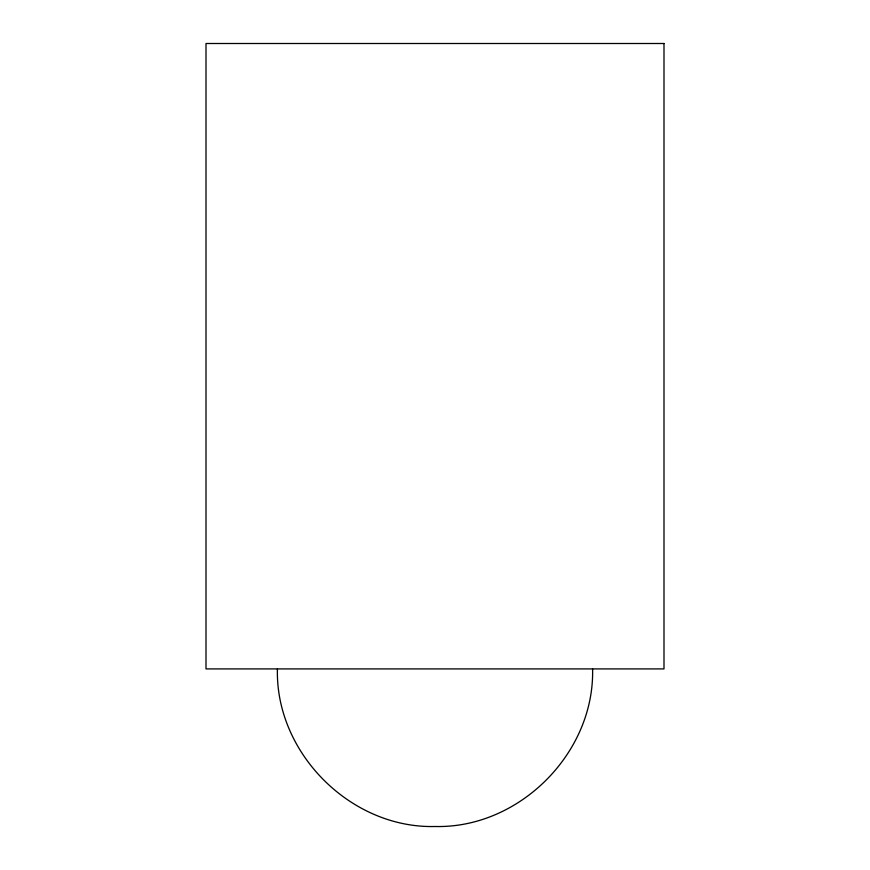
<?xml version="1.0" encoding="UTF-8"?>
<svg xmlns="http://www.w3.org/2000/svg" width="870" height="870" viewBox="0 0 870 870"><rect width="100%" height="100%" fill="white"/><g stroke="black" fill="none" stroke-linecap="round" stroke-linejoin="round"><path stroke-width="1.3" d="M592.59 668.91C594.699 753.126 519.205 828.621 435 826.5C350.795 828.621 275.301 753.126 277.41 668.91M663.995 43.5L206.005 43.5L206.005 668.91L663.995 668.91L663.995 43.5"/></g></svg>
